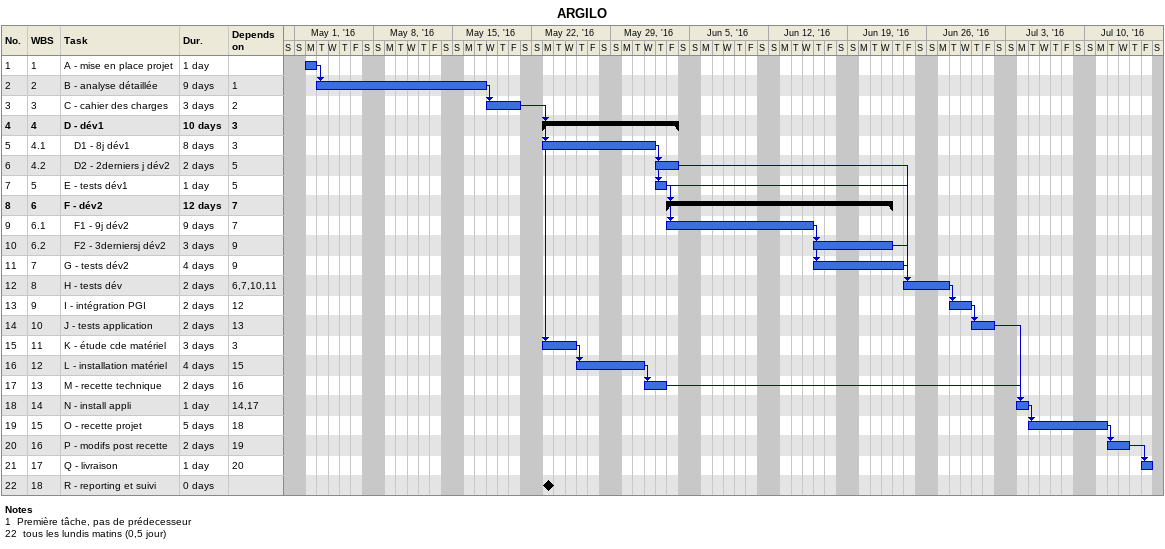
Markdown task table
ARGILO

| ID | WBS | Task | Duration | Start | Finish | Predecessors |
|---|---|---|---|---|---|---|
| 1 | 1 | A - mise en place projet | 1d | 2016-05-02 | 2016-05-02 |  |
| 2 | 2 | B - analyse détaillée | 9d | 2016-05-03 | 2016-05-17 | 1 |
| 3 | 3 | C - cahier des charges | 3d | 2016-05-18 | 2016-05-20 | 2 |
| 4 | 4 | **D - dév1** | 10d | 2016-05-23 | 2016-06-03 | 3 |
| 5 | 4.1 | D1 - 8j dév1 | 8d | 2016-05-23 | 2016-06-01 | 3 |
| 6 | 4.2 | D2 - 2derniers j dév2 | 2d | 2016-06-02 | 2016-06-03 | 5 |
| 7 | 5 | E - tests dév1 | 1d | 2016-06-02 | 2016-06-02 | 5 |
| 8 | 6 | **F - dév2** | 12d | 2016-06-03 | 2016-06-22 | 7 |
| 9 | 6.1 | F1 - 9j dév2 | 9d | 2016-06-03 | 2016-06-15 | 7 |
| 10 | 6.2 | F2 - 3derniersj dév2 | 3d | 2016-06-16 | 2016-06-22 | 9 |
| 11 | 7 | G - tests dév2 | 4d | 2016-06-16 | 2016-06-23 | 9 |
| 12 | 8 | H - tests dév | 2d | 2016-06-24 | 2016-06-27 | 6, 7, 10, 11 |
| 13 | 9 | I - intégration PGI | 2d | 2016-06-28 | 2016-06-29 | 12 |
| 14 | 10 | J - tests application | 2d | 2016-06-30 | 2016-07-01 | 13 |
| 15 | 11 | K - étude cde matériel | 3d | 2016-05-23 | 2016-05-25 | 3 |
| 16 | 12 | L - installation matériel | 4d | 2016-05-26 | 2016-05-31 | 15 |
| 17 | 13 | M - recette technique | 2d | 2016-06-01 | 2016-06-02 | 16 |
| 18 | 14 | N - install appli | 1d | 2016-07-04 | 2016-07-04 | 14, 17 |
| 19 | 15 | O - recette projet | 5d | 2016-07-05 | 2016-07-11 | 18 |
| 20 | 16 | P - modifs post recette | 2d | 2016-07-12 | 2016-07-13 | 19 |
| 21 | 17 | Q - livraison | 1d | 2016-07-15 | 2016-07-15 | 20 |
| 22 | 18 | R - reporting et suivi | 0d | 2016-05-23 | 2016-05-23 |  |

Notes
- 1: Première tâche, pas de prédecesseur
- 22: tous les lundis matins (0,5 jour)
